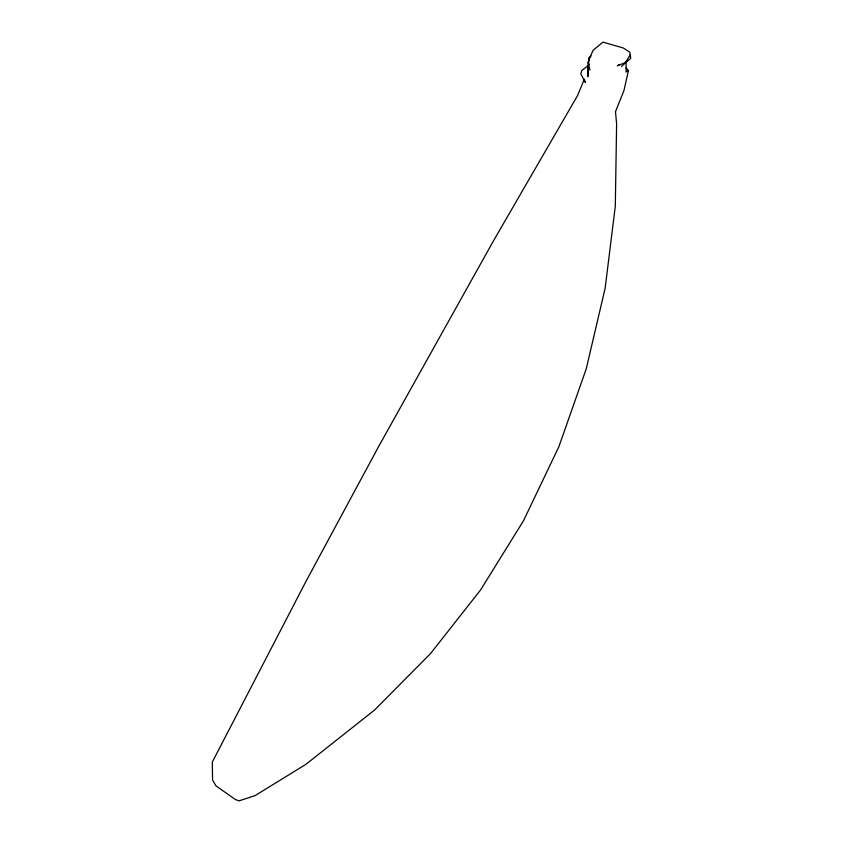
<?xml version="1.0" encoding="UTF-8"?>
<svg xmlns="http://www.w3.org/2000/svg" width="843" height="843" viewBox="0 0 843 843"><rect width="100%" height="100%" fill="white"/><g stroke="black" fill="none" stroke-linecap="round" stroke-linejoin="round"><path stroke-width="1.26" d="M588.014 66.407L587.856 76.734L588.562 63.373M626.17 61.233L626.012 72.013L628.425 70.664L626.096 67.767M591.006 56.017L589.162 57.64L588.14 70.717L588.277 68.957M588.941 60.443L589.162 57.64M628.425 70.664L623.999 90.401L615.485 111.719L616.612 123.805L615.306 206.198L605.137 288.253L586.243 368.802L558.898 446.674L523.492 520.763L480.542 590.016L430.647 653.42L374.534 710.08L305.819 764.401L255.018 795.655L239.075 800.85L235.492 799.564L215.956 785.897L212.562 779.996L212.31 762.04L305.946 581.438L378.486 446.801L492.965 241.73L577.624 95.459L584.336 79.137L585.253 82.424L580.795 73.773L581.796 70.559L589.131 64.742M590.005 70.074L587.74 62.645L593.093 50.253L602.956 42.15L623.251 47.956L629.742 52.192L630.269 54.774L625.59 62.435L617.308 65.838L619.289 64.553M621.407 66.471L630.69 58.336L630.269 54.774"/></g></svg>
